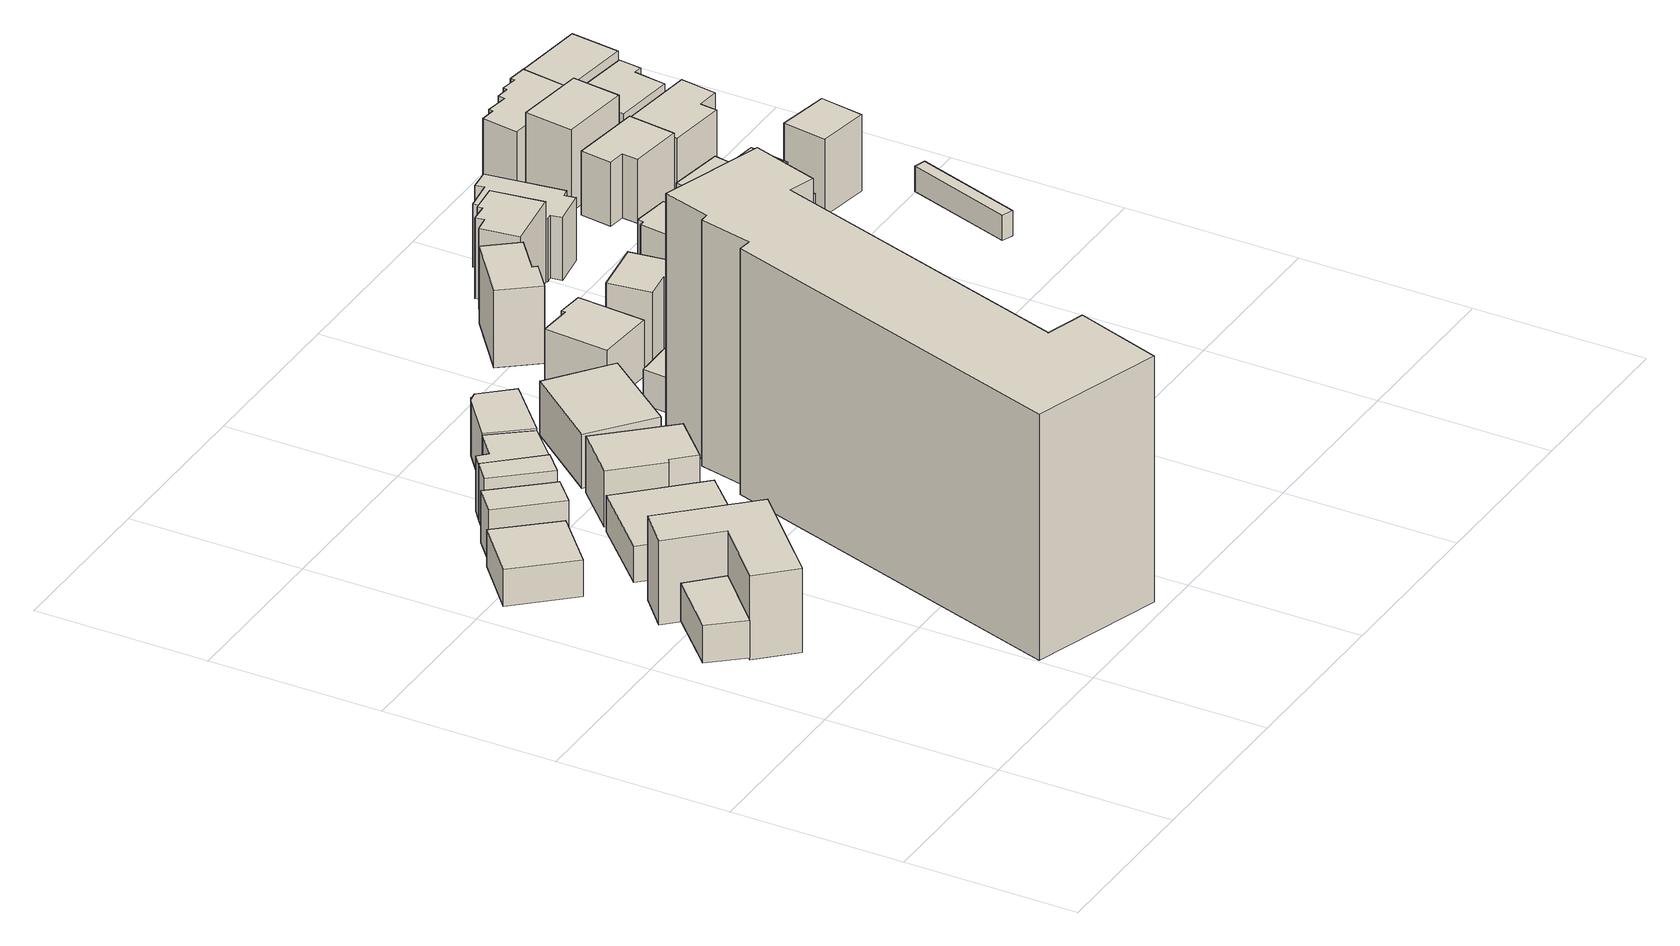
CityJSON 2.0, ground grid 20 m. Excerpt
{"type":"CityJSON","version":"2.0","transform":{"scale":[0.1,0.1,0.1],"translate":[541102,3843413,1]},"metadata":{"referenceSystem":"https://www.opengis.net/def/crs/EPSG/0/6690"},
"CityObjects":{
"building1":{"type":"Building","attributes":{"計測周辺長":26.91,"1/2500図郭":8,"区名":"淀川区","町丁目名称":"加島４丁目","街区番号":19,"class":"3001","usage":"402","measuredHeight":4.5,"storeysAboveGround":1,"BuildingDetailAttribute.buildingRoofEdgeArea":41.75,"BuildingDetailAttribute.buildingStructureType":"610","BuildingDetailAttribute.buildingStructureOrgType":"2","BuildingDetailAttribute.detailedUsage":"1210","BuildingDetailAttribute.specifiedBuildingCoverageRate":0.6,"BuildingDetailAttribute.surveyYear":2017,"BuildingRiverFloodingRiskAttribute.description":"6","BuildingRiverFloodingRiskAttribute.rank":"2","BuildingRiverFloodingRiskAttribute.depth":1.12,"BuildingRiverFloodingRiskAttribute.adminType":"2","BuildingRiverFloodingRiskAttribute.scale":"2","BuildingRiverFloodingRiskAttribute.duration":3.43,"BuildingHighTideRiskAttribute.description":"1","BuildingHighTideRiskAttribute.rank":"2","BuildingHighTideRiskAttribute.depth":1.07,"BuildingIDAttribute.prefecture":"27","BuildingIDAttribute.city":"27123"},"geometry":[{"type":"Solid","lod":"1","boundaries":[[[[0,1,2,3]],[[2,4,5,3]],[[1,6,4,2]],[[0,7,6,1]],[[3,5,7,0]],[[4,6,7,5]]]]}]},
"building2":{"type":"Building","attributes":{"class":"3002","measuredHeight":10.1,"BuildingDetailAttribute.specifiedBuildingCoverageRate":0.6,"BuildingDetailAttribute.surveyYear":2017,"BuildingRiverFloodingRiskAttribute.description":"6","BuildingRiverFloodingRiskAttribute.rank":"2","BuildingRiverFloodingRiskAttribute.depth":1.35,"BuildingRiverFloodingRiskAttribute.adminType":"2","BuildingRiverFloodingRiskAttribute.scale":"2","BuildingRiverFloodingRiskAttribute.duration":3.38,"BuildingHighTideRiskAttribute.description":"1","BuildingHighTideRiskAttribute.rank":"2","BuildingHighTideRiskAttribute.depth":1.07,"BuildingIDAttribute.prefecture":"27","BuildingIDAttribute.city":"27123"},"geometry":[{"type":"Solid","lod":"1","boundaries":[[[[8,9,10,11,12,13]],[[12,14,15,13]],[[11,16,14,12]],[[10,17,16,11]],[[9,18,17,10]],[[8,19,18,9]],[[13,15,19,8]],[[14,16,17,18,19,15]]]]}]},
"building3":{"type":"Building","attributes":{"計測周辺長":31.92,"1/2500図郭":8,"区名":"淀川区","町丁目名称":"加島４丁目","街区番号":19,"class":"3001","usage":"411","measuredHeight":4.4,"storeysAboveGround":1,"BuildingDetailAttribute.buildingRoofEdgeArea":63.59,"BuildingDetailAttribute.buildingStructureType":"601","BuildingDetailAttribute.buildingStructureOrgType":"1","BuildingDetailAttribute.detailedUsage":"1110","BuildingDetailAttribute.specifiedBuildingCoverageRate":0.6,"BuildingDetailAttribute.surveyYear":2017,"BuildingRiverFloodingRiskAttribute.description":"6","BuildingRiverFloodingRiskAttribute.rank":"2","BuildingRiverFloodingRiskAttribute.depth":1.61,"BuildingRiverFloodingRiskAttribute.adminType":"2","BuildingRiverFloodingRiskAttribute.scale":"2","BuildingRiverFloodingRiskAttribute.duration":3.43,"BuildingHighTideRiskAttribute.description":"1","BuildingHighTideRiskAttribute.rank":"2","BuildingHighTideRiskAttribute.depth":1.04,"BuildingIDAttribute.prefecture":"27","BuildingIDAttribute.city":"27123"},"geometry":[{"type":"Solid","lod":"1","boundaries":[[[[20,21,22,23]],[[22,24,25,23]],[[21,26,24,22]],[[20,27,26,21]],[[23,25,27,20]],[[24,26,27,25]]]]}]},
"building4":{"type":"Building","attributes":{"計測周辺長":24.11,"1/2500図郭":8,"区名":"淀川区","町丁目名称":"加島４丁目","街区番号":19,"class":"3001","usage":"411","measuredHeight":6.1,"storeysAboveGround":2,"BuildingDetailAttribute.buildingRoofEdgeArea":31.41,"BuildingDetailAttribute.buildingStructureType":"601","BuildingDetailAttribute.buildingStructureOrgType":"1","BuildingDetailAttribute.detailedUsage":"1110","BuildingDetailAttribute.specifiedBuildingCoverageRate":0.6,"BuildingDetailAttribute.surveyYear":2017,"BuildingRiverFloodingRiskAttribute.description":"6","BuildingRiverFloodingRiskAttribute.rank":"2","BuildingRiverFloodingRiskAttribute.depth":1.75,"BuildingRiverFloodingRiskAttribute.adminType":"2","BuildingRiverFloodingRiskAttribute.scale":"2","BuildingRiverFloodingRiskAttribute.duration":3.8,"BuildingHighTideRiskAttribute.description":"1","BuildingHighTideRiskAttribute.rank":"2","BuildingHighTideRiskAttribute.depth":1.18,"BuildingIDAttribute.prefecture":"27","BuildingIDAttribute.city":"27123"},"geometry":[{"type":"Solid","lod":"1","boundaries":[[[[28,29,30,31]],[[30,32,33,31]],[[29,34,32,30]],[[28,35,34,29]],[[31,33,35,28]],[[32,34,35,33]]]]}]},
"building5":{"type":"Building","attributes":{"計測周辺長":42.79,"1/2500図郭":8,"区名":"淀川区","町丁目名称":"加島４丁目","街区番号":19,"class":"3001","usage":"411","measuredHeight":4.3,"storeysAboveGround":1,"BuildingDetailAttribute.buildingRoofEdgeArea":114.06,"BuildingDetailAttribute.buildingStructureType":"601","BuildingDetailAttribute.buildingStructureOrgType":"1","BuildingDetailAttribute.detailedUsage":"1110","BuildingDetailAttribute.specifiedBuildingCoverageRate":0.6,"BuildingDetailAttribute.surveyYear":2017,"BuildingRiverFloodingRiskAttribute.description":"6","BuildingRiverFloodingRiskAttribute.rank":"2","BuildingRiverFloodingRiskAttribute.depth":1.25,"BuildingRiverFloodingRiskAttribute.adminType":"2","BuildingRiverFloodingRiskAttribute.scale":"2","BuildingRiverFloodingRiskAttribute.duration":3.38,"BuildingHighTideRiskAttribute.description":"1","BuildingHighTideRiskAttribute.rank":"2","BuildingHighTideRiskAttribute.depth":1.05,"BuildingIDAttribute.prefecture":"27","BuildingIDAttribute.city":"27123"},"geometry":[{"type":"Solid","lod":"1","boundaries":[[[[36,37,38,39]],[[38,40,41,39]],[[37,42,40,38]],[[36,43,42,37]],[[39,41,43,36]],[[40,42,43,41]]]]}]},
"building6":{"type":"Building","attributes":{"計測周辺長":21.57,"1/2500図郭":8,"区名":"淀川区","町丁目名称":"加島４丁目","街区番号":19,"class":"3001","usage":"411","measuredHeight":6.7,"storeysAboveGround":2,"BuildingDetailAttribute.buildingRoofEdgeArea":23.77,"BuildingDetailAttribute.buildingStructureType":"601","BuildingDetailAttribute.buildingStructureOrgType":"1","BuildingDetailAttribute.detailedUsage":"1110","BuildingDetailAttribute.specifiedBuildingCoverageRate":0.6,"BuildingDetailAttribute.surveyYear":2017,"BuildingRiverFloodingRiskAttribute.description":"6","BuildingRiverFloodingRiskAttribute.rank":"2","BuildingRiverFloodingRiskAttribute.depth":1.79,"BuildingRiverFloodingRiskAttribute.adminType":"2","BuildingRiverFloodingRiskAttribute.scale":"2","BuildingRiverFloodingRiskAttribute.duration":3.8,"BuildingHighTideRiskAttribute.description":"1","BuildingHighTideRiskAttribute.rank":"2","BuildingHighTideRiskAttribute.depth":1.26,"BuildingIDAttribute.prefecture":"27","BuildingIDAttribute.city":"27123"},"geometry":[{"type":"Solid","lod":"1","boundaries":[[[[44,45,46,47]],[[46,48,49,47]],[[45,50,48,46]],[[44,51,50,45]],[[47,49,51,44]],[[48,50,51,49]]]]}]},
"building7":{"type":"Building","attributes":{"計測周辺長":25.18,"1/2500図郭":8,"区名":"淀川区","町丁目名称":"加島４丁目","街区番号":19,"class":"3001","usage":"411","measuredHeight":6.6,"storeysAboveGround":2,"BuildingDetailAttribute.buildingRoofEdgeArea":34.01,"BuildingDetailAttribute.buildingStructureType":"601","BuildingDetailAttribute.buildingStructureOrgType":"1","BuildingDetailAttribute.detailedUsage":"1110","BuildingDetailAttribute.specifiedBuildingCoverageRate":0.6,"BuildingDetailAttribute.surveyYear":2017,"BuildingRiverFloodingRiskAttribute.description":"6","BuildingRiverFloodingRiskAttribute.rank":"2","BuildingRiverFloodingRiskAttribute.depth":1.71,"BuildingRiverFloodingRiskAttribute.adminType":"2","BuildingRiverFloodingRiskAttribute.scale":"2","BuildingRiverFloodingRiskAttribute.duration":3.8,"BuildingHighTideRiskAttribute.description":"1","BuildingHighTideRiskAttribute.rank":"2","BuildingHighTideRiskAttribute.depth":1.26,"BuildingIDAttribute.prefecture":"27","BuildingIDAttribute.city":"27123"},"geometry":[{"type":"Solid","lod":"1","boundaries":[[[[52,53,54,55,44,47]],[[44,56,57,47]],[[55,58,56,44]],[[54,59,58,55]],[[53,60,59,54]],[[52,61,60,53]],[[47,57,61,52]],[[56,58,59,60,61,57]]]]}]},
"building8":{"type":"Building","attributes":{"計測周辺長":33.64,"1/2500図郭":8,"区名":"淀川区","町丁目名称":"加島４丁目","街区番号":19,"class":"3001","usage":"411","measuredHeight":6.8,"storeysAboveGround":2,"BuildingDetailAttribute.buildingRoofEdgeArea":67.47,"BuildingDetailAttribute.buildingStructureType":"601","BuildingDetailAttribute.buildingStructureOrgType":"1","BuildingDetailAttribute.detailedUsage":"1110","BuildingDetailAttribute.specifiedBuildingCoverageRate":0.6,"BuildingDetailAttribute.surveyYear":2017,"BuildingRiverFloodingRiskAttribute.description":"6","BuildingRiverFloodingRiskAttribute.rank":"2","BuildingRiverFloodingRiskAttribute.depth":1.44,"BuildingRiverFloodingRiskAttribute.adminType":"2","BuildingRiverFloodingRiskAttribute.scale":"2","BuildingRiverFloodingRiskAttribute.duration":3.38,"BuildingHighTideRiskAttribute.description":"1","BuildingHighTideRiskAttribute.rank":"2","BuildingHighTideRiskAttribute.depth":1.26,"BuildingIDAttribute.prefecture":"27","BuildingIDAttribute.city":"27123"},"geometry":[{"type":"Solid","lod":"1","boundaries":[[[[62,63,64,65,66,67]],[[66,68,69,67]],[[65,70,68,66]],[[64,71,70,65]],[[63,72,71,64]],[[62,73,72,63]],[[67,69,73,62]],[[68,70,71,72,73,69]]]]}]},
"building9":{"type":"Building","attributes":{"計測周辺長":151.41,"1/2500図郭":8,"区名":"淀川区","町丁目名称":"加島４丁目","街区番号":19,"class":"3002","usage":"412","measuredHeight":29.4,"storeysAboveGround":7,"BuildingDetailAttribute.buildingRoofEdgeArea":700.89,"BuildingDetailAttribute.buildingStructureType":"603","BuildingDetailAttribute.buildingStructureOrgType":"3","BuildingDetailAttribute.detailedUsage":"1130","BuildingDetailAttribute.specifiedBuildingCoverageRate":0.6,"BuildingDetailAttribute.surveyYear":2017,"BuildingRiverFloodingRiskAttribute.description":"6","BuildingRiverFloodingRiskAttribute.rank":"1","BuildingRiverFloodingRiskAttribute.depth":0.196,"BuildingRiverFloodingRiskAttribute.adminType":"2","BuildingRiverFloodingRiskAttribute.scale":"2","BuildingRiverFloodingRiskAttribute.duration":0,"BuildingHighTideRiskAttribute.description":"1","BuildingHighTideRiskAttribute.rank":"2","BuildingHighTideRiskAttribute.depth":1.18,"BuildingIDAttribute.prefecture":"27","BuildingIDAttribute.city":"27123"},"geometry":[{"type":"Solid","lod":"1","boundaries":[[[[74,75,76,77,78,79,80,81,82,83,84,85]],[[84,86,87,85]],[[83,88,86,84]],[[82,89,88,83]],[[81,90,89,82]],[[80,91,90,81]],[[79,92,91,80]],[[78,93,92,79]],[[77,94,93,78]],[[76,95,94,77]],[[75,96,95,76]],[[74,97,96,75]],[[85,87,97,74]],[[86,88,89,90,91,92,93,94,95,96,97,87]]]]}]},
"building10":{"type":"Building","attributes":{"計測周辺長":25.75,"1/2500図郭":8,"区名":"淀川区","町丁目名称":"加島４丁目","街区番号":19,"class":"3001","usage":"411","measuredHeight":6.7,"storeysAboveGround":2,"BuildingDetailAttribute.buildingRoofEdgeArea":41.06,"BuildingDetailAttribute.buildingStructureType":"601","BuildingDetailAttribute.buildingStructureOrgType":"1","BuildingDetailAttribute.detailedUsage":"1110","BuildingDetailAttribute.specifiedBuildingCoverageRate":0.6,"BuildingDetailAttribute.surveyYear":2017,"BuildingRiverFloodingRiskAttribute.description":"6","BuildingRiverFloodingRiskAttribute.rank":"2","BuildingRiverFloodingRiskAttribute.depth":1.77,"BuildingRiverFloodingRiskAttribute.adminType":"2","BuildingRiverFloodingRiskAttribute.scale":"2","BuildingRiverFloodingRiskAttribute.duration":3.8,"BuildingHighTideRiskAttribute.description":"1","BuildingHighTideRiskAttribute.rank":"2","BuildingHighTideRiskAttribute.depth":0.994,"BuildingIDAttribute.prefecture":"27","BuildingIDAttribute.city":"27123"},"geometry":[{"type":"Solid","lod":"1","boundaries":[[[[98,99,100,101,102]],[[101,103,104,102]],[[100,105,103,101]],[[99,106,105,100]],[[98,107,106,99]],[[102,104,107,98]],[[103,105,106,107,104]]]]}]},
"building11":{"type":"Building","attributes":{"計測周辺長":39.47,"1/2500図郭":8,"区名":"淀川区","町丁目名称":"加島４丁目","街区番号":19,"class":"3001","usage":"412","measuredHeight":6.4,"storeysAboveGround":2,"BuildingDetailAttribute.buildingRoofEdgeArea":95.84,"BuildingDetailAttribute.buildingStructureType":"601","BuildingDetailAttribute.buildingStructureOrgType":"1","BuildingDetailAttribute.detailedUsage":"1130","BuildingDetailAttribute.specifiedBuildingCoverageRate":0.6,"BuildingDetailAttribute.surveyYear":2017,"BuildingRiverFloodingRiskAttribute.description":"6","BuildingRiverFloodingRiskAttribute.rank":"2","BuildingRiverFloodingRiskAttribute.depth":1.25,"BuildingRiverFloodingRiskAttribute.adminType":"2","BuildingRiverFloodingRiskAttribute.scale":"2","BuildingRiverFloodingRiskAttribute.duration":3.8,"BuildingHighTideRiskAttribute.description":"1","BuildingHighTideRiskAttribute.rank":"2","BuildingHighTideRiskAttribute.depth":1.09,"BuildingIDAttribute.prefecture":"27","BuildingIDAttribute.city":"27123"},"geometry":[{"type":"Solid","lod":"1","boundaries":[[[[108,109,110,111]],[[110,112,113,111]],[[109,114,112,110]],[[108,115,114,109]],[[111,113,115,108]],[[112,114,115,113]]]]}]},
"building12":{"type":"Building","attributes":{"計測周辺長":48.26,"1/2500図郭":8,"区名":"淀川区","町丁目名称":"加島４丁目","街区番号":19,"class":"3003","usage":"431","measuredHeight":3.4,"storeysAboveGround":1,"BuildingDetailAttribute.buildingRoofEdgeArea":36.44,"BuildingDetailAttribute.buildingStructureType":"610","BuildingDetailAttribute.buildingStructureOrgType":"2","BuildingDetailAttribute.detailedUsage":"1740","BuildingDetailAttribute.specifiedBuildingCoverageRate":0.6,"BuildingDetailAttribute.surveyYear":2017,"BuildingRiverFloodingRiskAttribute.description":"6","BuildingRiverFloodingRiskAttribute.rank":"2","BuildingRiverFloodingRiskAttribute.depth":0.526,"BuildingRiverFloodingRiskAttribute.adminType":"2","BuildingRiverFloodingRiskAttribute.scale":"2","BuildingRiverFloodingRiskAttribute.duration":3.73,"BuildingHighTideRiskAttribute.description":"1","BuildingHighTideRiskAttribute.rank":"3","BuildingHighTideRiskAttribute.depth":3.28,"BuildingIDAttribute.prefecture":"27","BuildingIDAttribute.city":"27123"},"geometry":[{"type":"Solid","lod":"1","boundaries":[[[[116,117,118,119]],[[118,120,121,119]],[[117,122,120,118]],[[116,123,122,117]],[[119,121,123,116]],[[120,122,123,121]]]]}]},
"building13":{"type":"Building","attributes":{"計測周辺長":17.73,"1/2500図郭":8,"区名":"淀川区","町丁目名称":"加島４丁目","街区番号":19,"class":"3001","usage":"411","storeysAboveGround":2,"BuildingDetailAttribute.buildingRoofEdgeArea":18.7,"BuildingDetailAttribute.buildingStructureType":"601","BuildingDetailAttribute.buildingStructureOrgType":"1","BuildingDetailAttribute.detailedUsage":"1110","BuildingDetailAttribute.specifiedBuildingCoverageRate":0.6,"BuildingDetailAttribute.surveyYear":2017,"BuildingRiverFloodingRiskAttribute.description":"6","BuildingRiverFloodingRiskAttribute.rank":"2","BuildingRiverFloodingRiskAttribute.depth":1.5,"BuildingRiverFloodingRiskAttribute.adminType":"2","BuildingRiverFloodingRiskAttribute.scale":"2","BuildingRiverFloodingRiskAttribute.duration":3.8,"BuildingHighTideRiskAttribute.description":"1","BuildingHighTideRiskAttribute.rank":"2","BuildingHighTideRiskAttribute.depth":1.14,"BuildingIDAttribute.prefecture":"27","BuildingIDAttribute.city":"27123"},"geometry":[{"type":"Solid","lod":"1","boundaries":[[[[124,125,126,98,102]],[[98,127,128,102]],[[126,129,127,98]],[[125,130,129,126]],[[124,131,130,125]],[[102,128,131,124]],[[127,129,130,131,128]]]]}]},
"building14":{"type":"Building","attributes":{"計測周辺長":16.93,"1/2500図郭":8,"区名":"淀川区","町丁目名称":"加島４丁目","街区番号":19,"class":"3001","usage":"412","storeysAboveGround":1,"BuildingDetailAttribute.buildingRoofEdgeArea":15.5,"BuildingDetailAttribute.buildingStructureType":"610","BuildingDetailAttribute.buildingStructureOrgType":"2","BuildingDetailAttribute.detailedUsage":"1130","BuildingDetailAttribute.specifiedBuildingCoverageRate":0.6,"BuildingDetailAttribute.surveyYear":2017,"BuildingRiverFloodingRiskAttribute.description":"6","BuildingRiverFloodingRiskAttribute.rank":"2","BuildingRiverFloodingRiskAttribute.depth":1.72,"BuildingRiverFloodingRiskAttribute.adminType":"2","BuildingRiverFloodingRiskAttribute.scale":"2","BuildingRiverFloodingRiskAttribute.duration":2.98,"BuildingHighTideRiskAttribute.description":"1","BuildingHighTideRiskAttribute.rank":"3","BuildingHighTideRiskAttribute.depth":3.28,"BuildingIDAttribute.prefecture":"27","BuildingIDAttribute.city":"27123"},"geometry":[{"type":"Solid","lod":"1","boundaries":[[[[132,133,134,135]],[[134,136,137,135]],[[133,138,136,134]],[[132,139,138,133]],[[135,137,139,132]],[[136,138,139,137]]]]}]},
"building15":{"type":"Building","attributes":{"計測周辺長":29.74,"1/2500図郭":8,"区名":"淀川区","町丁目名称":"加島４丁目","街区番号":19,"class":"3001","usage":"411","measuredHeight":6.8,"storeysAboveGround":2,"BuildingDetailAttribute.buildingRoofEdgeArea":53.45,"BuildingDetailAttribute.buildingStructureType":"601","BuildingDetailAttribute.buildingStructureOrgType":"1","BuildingDetailAttribute.detailedUsage":"1110","BuildingDetailAttribute.specifiedBuildingCoverageRate":0.6,"BuildingDetailAttribute.surveyYear":2017,"BuildingRiverFloodingRiskAttribute.description":"6","BuildingRiverFloodingRiskAttribute.rank":"2","BuildingRiverFloodingRiskAttribute.depth":0.713,"BuildingRiverFloodingRiskAttribute.adminType":"2","BuildingRiverFloodingRiskAttribute.scale":"2","BuildingRiverFloodingRiskAttribute.duration":2.63,"BuildingHighTideRiskAttribute.description":"1","BuildingHighTideRiskAttribute.rank":"2","BuildingHighTideRiskAttribute.depth":1.39,"BuildingIDAttribute.prefecture":"27","BuildingIDAttribute.city":"27123"},"geometry":[{"type":"Solid","lod":"1","boundaries":[[[[140,141,142,143,144,145]],[[144,146,147,145]],[[143,148,146,144]],[[142,149,148,143]],[[141,150,149,142]],[[140,151,150,141]],[[145,147,151,140]],[[146,148,149,150,151,147]]]]}]},
"building16":{"type":"Building","attributes":{"計測周辺長":25.95,"1/2500図郭":8,"区名":"淀川区","町丁目名称":"加島４丁目","街区番号":19,"class":"3001","usage":"431","measuredHeight":4.1,"storeysAboveGround":1,"BuildingDetailAttribute.buildingRoofEdgeArea":36.93,"BuildingDetailAttribute.buildingStructureType":"610","BuildingDetailAttribute.buildingStructureOrgType":"2","BuildingDetailAttribute.detailedUsage":"1740","BuildingDetailAttribute.specifiedBuildingCoverageRate":0.6,"BuildingDetailAttribute.surveyYear":2017,"BuildingRiverFloodingRiskAttribute.description":"6","BuildingRiverFloodingRiskAttribute.rank":"1","BuildingRiverFloodingRiskAttribute.depth":0.292,"BuildingRiverFloodingRiskAttribute.adminType":"2","BuildingRiverFloodingRiskAttribute.scale":"2","BuildingRiverFloodingRiskAttribute.duration":2.63,"BuildingHighTideRiskAttribute.description":"1","BuildingHighTideRiskAttribute.rank":"2","BuildingHighTideRiskAttribute.depth":1.39,"BuildingIDAttribute.prefecture":"27","BuildingIDAttribute.city":"27123"},"geometry":[{"type":"Solid","lod":"1","boundaries":[[[[152,153,154,155]],[[154,156,157,155]],[[153,158,156,154]],[[152,159,158,153]],[[155,157,159,152]],[[156,158,159,157]]]]}]},
"building17":{"type":"Building","attributes":{"計測周辺長":20.72,"1/2500図郭":8,"区名":"淀川区","町丁目名称":"加島４丁目","街区番号":19,"class":"3001","usage":"412","storeysAboveGround":1,"BuildingDetailAttribute.buildingRoofEdgeArea":25.22,"BuildingDetailAttribute.buildingStructureType":"610","BuildingDetailAttribute.buildingStructureOrgType":"2","BuildingDetailAttribute.detailedUsage":"1130","BuildingDetailAttribute.specifiedBuildingCoverageRate":0.6,"BuildingDetailAttribute.surveyYear":2017,"BuildingRiverFloodingRiskAttribute.description":"6","BuildingRiverFloodingRiskAttribute.rank":"2","BuildingRiverFloodingRiskAttribute.depth":1.15,"BuildingRiverFloodingRiskAttribute.adminType":"2","BuildingRiverFloodingRiskAttribute.scale":"2","BuildingRiverFloodingRiskAttribute.duration":2.98,"BuildingHighTideRiskAttribute.description":"1","BuildingHighTideRiskAttribute.rank":"3","BuildingHighTideRiskAttribute.depth":3.09,"BuildingIDAttribute.prefecture":"27","BuildingIDAttribute.city":"27123"},"geometry":[{"type":"Solid","lod":"1","boundaries":[[[[160,161,162,163]],[[162,164,165,163]],[[161,166,164,162]],[[160,167,166,161]],[[163,165,167,160]],[[164,166,167,165]]]]}]},
"building18":{"type":"Building","attributes":{"計測周辺長":27.58,"1/2500図郭":8,"区名":"淀川区","町丁目名称":"加島４丁目","街区番号":19,"class":"3001","usage":"411","measuredHeight":9.3,"storeysAboveGround":2,"BuildingDetailAttribute.buildingRoofEdgeArea":41.51,"BuildingDetailAttribute.buildingStructureType":"601","BuildingDetailAttribute.buildingStructureOrgType":"1","BuildingDetailAttribute.detailedUsage":"1110","BuildingDetailAttribute.specifiedBuildingCoverageRate":0.6,"BuildingDetailAttribute.surveyYear":2017,"BuildingRiverFloodingRiskAttribute.description":"6","BuildingRiverFloodingRiskAttribute.rank":"1","BuildingRiverFloodingRiskAttribute.depth":0.478,"BuildingRiverFloodingRiskAttribute.adminType":"2","BuildingRiverFloodingRiskAttribute.scale":"2","BuildingRiverFloodingRiskAttribute.duration":2.63,"BuildingHighTideRiskAttribute.description":"1","BuildingHighTideRiskAttribute.rank":"2","BuildingHighTideRiskAttribute.depth":1.29,"BuildingIDAttribute.prefecture":"27","BuildingIDAttribute.city":"27123"},"geometry":[{"type":"Solid","lod":"1","boundaries":[[[[168,169,170,171,172,173]],[[172,174,175,173]],[[171,176,174,172]],[[170,177,176,171]],[[169,178,177,170]],[[168,179,178,169]],[[173,175,179,168]],[[174,176,177,178,179,175]]]]}]},
"building19":{"type":"Building","attributes":{"計測周辺長":24.02,"1/2500図郭":8,"区名":"淀川区","町丁目名称":"加島４丁目","街区番号":19,"class":"3003","usage":"431","measuredHeight":3.2,"storeysAboveGround":1,"BuildingDetailAttribute.buildingRoofEdgeArea":19.48,"BuildingDetailAttribute.buildingStructureType":"610","BuildingDetailAttribute.buildingStructureOrgType":"2","BuildingDetailAttribute.detailedUsage":"1740","BuildingDetailAttribute.specifiedBuildingCoverageRate":0.6,"BuildingDetailAttribute.surveyYear":2017,"BuildingRiverFloodingRiskAttribute.description":"6","BuildingRiverFloodingRiskAttribute.rank":"2","BuildingRiverFloodingRiskAttribute.depth":0.582,"BuildingRiverFloodingRiskAttribute.adminType":"2","BuildingRiverFloodingRiskAttribute.scale":"2","BuildingRiverFloodingRiskAttribute.duration":2.63,"BuildingHighTideRiskAttribute.description":"1","BuildingHighTideRiskAttribute.rank":"2","BuildingHighTideRiskAttribute.depth":2.04,"BuildingIDAttribute.prefecture":"27","BuildingIDAttribute.city":"27123"},"geometry":[{"type":"Solid","lod":"1","boundaries":[[[[180,181,182,183,184,185,186]],[[185,187,188,186]],[[184,189,187,185]],[[183,190,189,184]],[[182,191,190,183]],[[181,192,191,182]],[[180,193,192,181]],[[186,188,193,180]],[[187,189,190,191,192,193,188]]]]}]},
"building20":{"type":"Building","attributes":{"計測周辺長":24.23,"1/2500図郭":8,"区名":"淀川区","町丁目名称":"加島４丁目","街区番号":19,"class":"3001","usage":"411","measuredHeight":9.8,"storeysAboveGround":2,"BuildingDetailAttribute.buildingRoofEdgeArea":34.51,"BuildingDetailAttribute.buildingStructureType":"601","BuildingDetailAttribute.buildingStructureOrgType":"1","BuildingDetailAttribute.detailedUsage":"1110","BuildingDetailAttribute.specifiedBuildingCoverageRate":0.6,"BuildingDetailAttribute.surveyYear":2017,"BuildingRiverFloodingRiskAttribute.description":"6","BuildingRiverFloodingRiskAttribute.rank":"1","BuildingRiverFloodingRiskAttribute.depth":0.391,"BuildingRiverFloodingRiskAttribute.adminType":"2","BuildingRiverFloodingRiskAttribute.scale":"2","BuildingRiverFloodingRiskAttribute.duration":2.63,"BuildingHighTideRiskAttribute.description":"1","BuildingHighTideRiskAttribute.rank":"2","BuildingHighTideRiskAttribute.depth":1.39,"BuildingIDAttribute.prefecture":"27","BuildingIDAttribute.city":"27123"},"geometry":[{"type":"Solid","lod":"1","boundaries":[[[[194,195,196,197,198,199]],[[198,200,201,199]],[[197,202,200,198]],[[196,203,202,197]],[[195,204,203,196]],[[194,205,204,195]],[[199,201,205,194]],[[200,202,203,204,205,201]]]]}]},
"building21":{"type":"Building","attributes":{"計測周辺長":23.73,"1/2500図郭":8,"区名":"淀川区","町丁目名称":"加島４丁目","街区番号":19,"class":"3001","usage":"412","measuredHeight":3.7,"storeysAboveGround":1,"BuildingDetailAttribute.buildingRoofEdgeArea":31.12,"BuildingDetailAttribute.buildingStructureType":"610","BuildingDetailAttribute.buildingStructureOrgType":"2","BuildingDetailAttribute.detailedUsage":"1130","BuildingDetailAttribute.specifiedBuildingCoverageRate":0.6,"BuildingDetailAttribute.surveyYear":2017,"BuildingRiverFloodingRiskAttribute.description":"6","BuildingRiverFloodingRiskAttribute.rank":"2","BuildingRiverFloodingRiskAttribute.depth":1.67,"BuildingRiverFloodingRiskAttribute.adminType":"2","BuildingRiverFloodingRiskAttribute.scale":"2","BuildingRiverFloodingRiskAttribute.duration":2.98,"BuildingHighTideRiskAttribute.description":"1","BuildingHighTideRiskAttribute.rank":"2","BuildingHighTideRiskAttribute.depth":2.04,"BuildingIDAttribute.prefecture":"27","BuildingIDAttribute.city":"27123"},"geometry":[{"type":"Solid","lod":"1","boundaries":[[[[206,207,208,209]],[[208,210,211,209]],[[207,212,210,208]],[[206,213,212,207]],[[209,211,213,206]],[[210,212,213,211]]]]}]},
"building22":{"type":"Building","attributes":{"計測周辺長":26.42,"1/2500図郭":8,"区名":"淀川区","町丁目名称":"加島４丁目","街区番号":19,"class":"3001","usage":"411","measuredHeight":9.6,"storeysAboveGround":2,"BuildingDetailAttribute.buildingRoofEdgeArea":39.51,"BuildingDetailAttribute.buildingStructureType":"601","BuildingDetailAttribute.buildingStructureOrgType":"1","BuildingDetailAttribute.detailedUsage":"1110","BuildingDetailAttribute.specifiedBuildingCoverageRate":0.6,"BuildingDetailAttribute.surveyYear":2017,"BuildingRiverFloodingRiskAttribute.description":"6","BuildingRiverFloodingRiskAttribute.rank":"1","BuildingRiverFloodingRiskAttribute.depth":0.342,"BuildingRiverFloodingRiskAttribute.adminType":"2","BuildingRiverFloodingRiskAttribute.scale":"2","BuildingRiverFloodingRiskAttribute.duration":0,"BuildingHighTideRiskAttribute.description":"1","BuildingHighTideRiskAttribute.rank":"2","BuildingHighTideRiskAttribute.depth":1.12,"BuildingIDAttribute.prefecture":"27","BuildingIDAttribute.city":"27123"},"geometry":[{"type":"Solid","lod":"1","boundaries":[[[[214,215,216,217,218,219,220,221]],[[220,222,223,221]],[[219,224,222,220]],[[218,225,224,219]],[[217,226,225,218]],[[216,227,226,217]],[[215,228,227,216]],[[214,229,228,215]],[[221,223,229,214]],[[222,224,225,226,227,228,229,223]]]]}]},
"building23":{"type":"Building","attributes":{"計測周辺長":24.21,"1/2500図郭":8,"区名":"淀川区","町丁目名称":"加島４丁目","街区番号":19,"class":"3001","usage":"411","measuredHeight":7.9,"storeysAboveGround":2,"BuildingDetailAttribute.buildingRoofEdgeArea":34.94,"BuildingDetailAttribute.buildingStructureType":"601","BuildingDetailAttribute.buildingStructureOrgType":"1","BuildingDetailAttribute.detailedUsage":"1110","BuildingDetailAttribute.specifiedBuildingCoverageRate":0.6,"BuildingDetailAttribute.surveyYear":2017,"BuildingRiverFloodingRiskAttribute.description":"6","BuildingRiverFloodingRiskAttribute.rank":"2","BuildingRiverFloodingRiskAttribute.depth":0.539,"BuildingRiverFloodingRiskAttribute.adminType":"2","BuildingRiverFloodingRiskAttribute.scale":"2","BuildingRiverFloodingRiskAttribute.duration":2.63,"BuildingHighTideRiskAttribute.description":"1","BuildingHighTideRiskAttribute.rank":"3","BuildingHighTideRiskAttribute.depth":3.04,"BuildingIDAttribute.prefecture":"27","BuildingIDAttribute.city":"27123"},"geometry":[{"type":"Solid","lod":"1","boundaries":[[[[230,231,232,233,234,235]],[[234,236,237,235]],[[233,238,236,234]],[[232,239,238,233]],[[231,240,239,232]],[[230,241,240,231]],[[235,237,241,230]],[[236,238,239,240,241,237]]]]}]},
"building24":{"type":"Building","attributes":{"計測周辺長":32.27,"1/2500図郭":8,"区名":"淀川区","町丁目名称":"加島４丁目","街区番号":19,"class":"3001","usage":"411","measuredHeight":7.5,"storeysAboveGround":2,"BuildingDetailAttribute.buildingRoofEdgeArea":54.11,"BuildingDetailAttribute.buildingStructureType":"601","BuildingDetailAttribute.buildingStructureOrgType":"1","BuildingDetailAttribute.detailedUsage":"1110","BuildingDetailAttribute.specifiedBuildingCoverageRate":0.6,"BuildingDetailAttribute.surveyYear":2017,"BuildingRiverFloodingRiskAttribute.description":"6","BuildingRiverFloodingRiskAttribute.rank":"1","BuildingRiverFloodingRiskAttribute.depth":0.18,"BuildingRiverFloodingRiskAttribute.adminType":"2","BuildingRiverFloodingRiskAttribute.scale":"2","BuildingRiverFloodingRiskAttribute.duration":0,"BuildingHighTideRiskAttribute.description":"1","BuildingHighTideRiskAttribute.rank":"2","BuildingHighTideRiskAttribute.depth":1.12,"BuildingIDAttribute.prefecture":"27","BuildingIDAttribute.city":"27123"},"geometry":[{"type":"Solid","lod":"1","boundaries":[[[[242,243,244,245,246,247,248,249,250,251]],[[250,252,253,251]],[[249,254,252,250]],[[248,255,254,249]],[[247,256,255,248]],[[246,257,256,247]],[[245,258,257,246]],[[244,259,258,245]],[[243,260,259,244]],[[242,261,260,243]],[[251,253,261,242]],[[252,254,255,256,257,258,259,260,261,253]]]]}]},
"building25":{"type":"Building","attributes":{"class":"3001","measuredHeight":9.4,"BuildingDetailAttribute.specifiedBuildingCoverageRate":0.6,"BuildingDetailAttribute.surveyYear":2017,"BuildingRiverFloodingRiskAttribute.description":"6","BuildingRiverFloodingRiskAttribute.rank":"1","BuildingRiverFloodingRiskAttribute.depth":0.315,"BuildingRiverFloodingRiskAttribute.adminType":"2","BuildingRiverFloodingRiskAttribute.scale":"2","BuildingRiverFloodingRiskAttribute.duration":0,"BuildingHighTideRiskAttribute.description":"1","BuildingHighTideRiskAttribute.rank":"3","BuildingHighTideRiskAttribute.depth":3.32,"BuildingIDAttribute.prefecture":"27","BuildingIDAttribute.city":"27123"},"geometry":[{"type":"Solid","lod":"1","boundaries":[[[[262,263,264,265,266,267]],[[266,268,269,267]],[[265,270,268,266]],[[264,271,270,265]],[[263,272,271,264]],[[262,273,272,263]],[[267,269,273,262]],[[268,270,271,272,273,269]]]]}]},
"building26":{"type":"Building","attributes":{"計測周辺長":27.86,"1/2500図郭":8,"区名":"淀川区","町丁目名称":"加島４丁目","街区番号":19,"class":"3001","usage":"411","measuredHeight":7.6,"storeysAboveGround":2,"BuildingDetailAttribute.buildingRoofEdgeArea":42.63,"BuildingDetailAttribute.buildingStructureType":"601","BuildingDetailAttribute.buildingStructureOrgType":"1","BuildingDetailAttribute.detailedUsage":"1110","BuildingDetailAttribute.specifiedBuildingCoverageRate":0.6,"BuildingDetailAttribute.surveyYear":2017,"BuildingRiverFloodingRiskAttribute.description":"6","BuildingRiverFloodingRiskAttribute.rank":"1","BuildingRiverFloodingRiskAttribute.depth":0.389,"BuildingRiverFloodingRiskAttribute.adminType":"2","BuildingRiverFloodingRiskAttribute.scale":"2","BuildingRiverFloodingRiskAttribute.duration":0,"BuildingHighTideRiskAttribute.description":"1","BuildingHighTideRiskAttribute.rank":"2","BuildingHighTideRiskAttribute.depth":1.14,"BuildingIDAttribute.prefecture":"27","BuildingIDAttribute.city":"27123"},"geometry":[{"type":"Solid","lod":"1","boundaries":[[[[274,275,276,277,278,279]],[[278,280,281,279]],[[277,282,280,278]],[[276,283,282,277]],[[275,284,283,276]],[[274,285,284,275]],[[279,281,285,274]],[[280,282,283,284,285,281]]]]}]},
"building27":{"type":"Building","attributes":{"class":"3003","BuildingDetailAttribute.specifiedBuildingCoverageRate":0.6,"BuildingDetailAttribute.surveyYear":2017,"BuildingRiverFloodingRiskAttribute.description":"6","BuildingRiverFloodingRiskAttribute.rank":"1","BuildingRiverFloodingRiskAttribute.depth":0.254,"BuildingRiverFloodingRiskAttribute.adminType":"2","BuildingRiverFloodingRiskAttribute.scale":"2","BuildingRiverFloodingRiskAttribute.duration":0,"BuildingHighTideRiskAttribute.description":"1","BuildingHighTideRiskAttribute.rank":"3","BuildingHighTideRiskAttribute.depth":3.32,"BuildingIDAttribute.prefecture":"27","BuildingIDAttribute.city":"27123"},"geometry":[{"type":"Solid","lod":"1","boundaries":[[[[286,287,288,289]],[[288,290,291,289]],[[287,292,290,288]],[[286,293,292,287]],[[289,291,293,286]],[[290,292,293,291]]]]}]},
"building28":{"type":"Building","attributes":{"計測周辺長":27.57,"1/2500図郭":8,"区名":"淀川区","町丁目名称":"加島４丁目","街区番号":19,"class":"3001","usage":"411","measuredHeight":9.8,"storeysAboveGround":2,"BuildingDetailAttribute.buildingRoofEdgeArea":45.87,"BuildingDetailAttribute.buildingStructureType":"601","BuildingDetailAttribute.buildingStructureOrgType":"1","BuildingDetailAttribute.detailedUsage":"1110","BuildingDetailAttribute.specifiedBuildingCoverageRate":0.6,"BuildingDetailAttribute.surveyYear":2017,"BuildingRiverFloodingRiskAttribute.description":"6","BuildingRiverFloodingRiskAttribute.rank":"1","BuildingRiverFloodingRiskAttribute.depth":0.081,"BuildingRiverFloodingRiskAttribute.adminType":"2","BuildingRiverFloodingRiskAttribute.scale":"2","BuildingRiverFloodingRiskAttribute.duration":0,"BuildingHighTideRiskAttribute.description":"1","BuildingHighTideRiskAttribute.rank":"2","BuildingHighTideRiskAttribute.depth":1.14,"BuildingIDAttribute.prefecture":"27","BuildingIDAttribute.city":"27123"},"geometry":[{"type":"Solid","lod":"1","boundaries":[[[[294,295,296,297]],[[296,298,299,297]],[[295,300,298,296]],[[294,301,300,295]],[[297,299,301,294]],[[298,300,301,299]]]]}]},
"building29":{"type":"Building","attributes":{"計測周辺長":32.89,"1/2500図郭":8,"区名":"淀川区","町丁目名称":"加島４丁目","街区番号":19,"class":"3001","usage":"411","measuredHeight":7.7,"storeysAboveGround":2,"BuildingDetailAttribute.buildingRoofEdgeArea":53.64,"BuildingDetailAttribute.buildingStructureType":"601","BuildingDetailAttribute.buildingStructureOrgType":"1","BuildingDetailAttribute.detailedUsage":"1110","BuildingDetailAttribute.specifiedBuildingCoverageRate":0.6,"BuildingDetailAttribute.surveyYear":2017,"BuildingRiverFloodingRiskAttribute.description":"6","BuildingRiverFloodingRiskAttribute.rank":"1","BuildingRiverFloodingRiskAttribute.depth":0.04,"BuildingRiverFloodingRiskAttribute.adminType":"2","BuildingRiverFloodingRiskAttribute.scale":"2","BuildingRiverFloodingRiskAttribute.duration":0,"BuildingHighTideRiskAttribute.description":"1","BuildingHighTideRiskAttribute.rank":"2","BuildingHighTideRiskAttribute.depth":1.04,"BuildingIDAttribute.prefecture":"27","BuildingIDAttribute.city":"27123"},"geometry":[{"type":"Solid","lod":"1","boundaries":[[[[302,303,304,305,306,307,308,309,310,311,312,313]],[[312,314,315,313]],[[311,316,314,312]],[[310,317,316,311]],[[309,318,317,310]],[[308,319,318,309]],[[307,320,319,308]],[[306,321,320,307]],[[305,322,321,306]],[[304,323,322,305]],[[303,324,323,304]],[[302,325,324,303]],[[313,315,325,302]],[[314,316,317,318,319,320,321,322,323,324,325,315]]]]}]},
"building30":{"type":"Building","attributes":{"計測周辺長":28.86,"1/2500図郭":8,"区名":"淀川区","町丁目名称":"加島４丁目","街区番号":19,"class":"3001","usage":"411","measuredHeight":9.1,"storeysAboveGround":2,"BuildingDetailAttribute.buildingRoofEdgeArea":48.39,"BuildingDetailAttribute.buildingStructureType":"601","BuildingDetailAttribute.buildingStructureOrgType":"1","BuildingDetailAttribute.detailedUsage":"1110","BuildingDetailAttribute.specifiedBuildingCoverageRate":0.6,"BuildingDetailAttribute.surveyYear":2017,"BuildingRiverFloodingRiskAttribute.description":"6","BuildingRiverFloodingRiskAttribute.rank":"1","BuildingRiverFloodingRiskAttribute.depth":0.449,"BuildingRiverFloodingRiskAttribute.adminType":"2","BuildingRiverFloodingRiskAttribute.scale":"2","BuildingRiverFloodingRiskAttribute.duration":0,"BuildingHighTideRiskAttribute.description":"1","BuildingHighTideRiskAttribute.rank":"3","BuildingHighTideRiskAttribute.depth":3.53,"BuildingIDAttribute.prefecture":"27","BuildingIDAttribute.city":"27123"},"geometry":[{"type":"Solid","lod":"1","boundaries":[[[[326,327,328,329]],[[328,330,331,329]],[[327,332,330,328]],[[326,333,332,327]],[[329,331,333,326]],[[330,332,333,331]]]]}]},
"building31":{"type":"Building","attributes":{"class":"3001","BuildingDetailAttribute.specifiedBuildingCoverageRate":0.6,"BuildingDetailAttribute.surveyYear":2017,"BuildingRiverFloodingRiskAttribute.description":"6","BuildingRiverFloodingRiskAttribute.rank":"2","BuildingRiverFloodingRiskAttribute.depth":1.02,"BuildingRiverFloodingRiskAttribute.adminType":"2","BuildingRiverFloodingRiskAttribute.scale":"2","BuildingRiverFloodingRiskAttribute.duration":3.77,"BuildingTsunamiRiskAttribute.description":"1","BuildingTsunamiRiskAttribute.rank":"1","BuildingTsunamiRiskAttribute.depth":0.14,"BuildingHighTideRiskAttribute.description":"1","BuildingHighTideRiskAttribute.rank":"3","BuildingHighTideRiskAttribute.depth":3.53,"BuildingIDAttribute.prefecture":"27","BuildingIDAttribute.city":"27123"},"geometry":[{"type":"Solid","lod":"1","boundaries":[[[[334,335,336,337]],[[336,338,339,337]],[[335,340,338,336]],[[334,341,340,335]],[[337,339,341,334]],[[338,340,341,339]]]]}]},
"building32":{"type":"Building","attributes":{"計測周辺長":23.13,"1/2500図郭":8,"区名":"淀川区","町丁目名称":"加島４丁目","街区番号":19,"class":"3001","usage":"411","measuredHeight":7.2,"storeysAboveGround":2,"BuildingDetailAttribute.buildingRoofEdgeArea":34.26,"BuildingDetailAttribute.buildingStructureType":"601","BuildingDetailAttribute.buildingStructureOrgType":"1","BuildingDetailAttribute.detailedUsage":"1110","BuildingDetailAttribute.specifiedBuildingCoverageRate":0.6,"BuildingDetailAttribute.surveyYear":2017,"BuildingRiverFloodingRiskAttribute.description":"6","BuildingRiverFloodingRiskAttribute.rank":"2","BuildingRiverFloodingRiskAttribute.depth":0.659,"BuildingRiverFloodingRiskAttribute.adminType":"2","BuildingRiverFloodingRiskAttribute.scale":"2","BuildingRiverFloodingRiskAttribute.duration":0,"BuildingHighTideRiskAttribute.description":"1","BuildingHighTideRiskAttribute.rank":"2","BuildingHighTideRiskAttribute.depth":1.18,"BuildingIDAttribute.prefecture":"27","BuildingIDAttribute.city":"27123"},"geometry":[{"type":"Solid","lod":"1","boundaries":[[[[342,343,344,345,346,347]],[[346,348,349,347]],[[345,350,348,346]],[[344,351,350,345]],[[343,352,351,344]],[[342,353,352,343]],[[347,349,353,342]],[[348,350,351,352,353,349]]]]}]},
"building33":{"type":"Building","attributes":{"計測周辺長":28.94,"1/2500図郭":8,"区名":"淀川区","町丁目名称":"加島４丁目","街区番号":19,"class":"3001","usage":"411","measuredHeight":7.7,"storeysAboveGround":2,"BuildingDetailAttribute.buildingRoofEdgeArea":48.04,"BuildingDetailAttribute.buildingStructureType":"601","BuildingDetailAttribute.buildingStructureOrgType":"1","BuildingDetailAttribute.detailedUsage":"1110","BuildingDetailAttribute.specifiedBuildingCoverageRate":0.6,"BuildingDetailAttribute.surveyYear":2017,"BuildingRiverFloodingRiskAttribute.description":"6","BuildingRiverFloodingRiskAttribute.rank":"2","BuildingRiverFloodingRiskAttribute.depth":0.682,"BuildingRiverFloodingRiskAttribute.adminType":"2","BuildingRiverFloodingRiskAttribute.scale":"2","BuildingRiverFloodingRiskAttribute.duration":0,"BuildingHighTideRiskAttribute.description":"1","BuildingHighTideRiskAttribute.rank":"2","BuildingHighTideRiskAttribute.depth":1.18,"BuildingIDAttribute.prefecture":"27","BuildingIDAttribute.city":"27123"},"geometry":[{"type":"Solid","lod":"1","boundaries":[[[[354,355,356,357,358,359]],[[358,360,361,359]],[[357,362,360,358]],[[356,363,362,357]],[[355,364,363,356]],[[354,365,364,355]],[[359,361,365,354]],[[360,362,363,364,365,361]]]]}]},
"building34":{"type":"Building","attributes":{"計測周辺長":28.8,"1/2500図郭":8,"区名":"淀川区","町丁目名称":"加島４丁目","街区番号":19,"class":"3001","usage":"411","measuredHeight":8.1,"storeysAboveGround":2,"BuildingDetailAttribute.buildingRoofEdgeArea":49.58,"BuildingDetailAttribute.buildingStructureType":"601","BuildingDetailAttribute.buildingStructureOrgType":"1","BuildingDetailAttribute.detailedUsage":"1110","BuildingDetailAttribute.specifiedBuildingCoverageRate":0.6,"BuildingDetailAttribute.surveyYear":2017,"BuildingRiverFloodingRiskAttribute.description":"6","BuildingRiverFloodingRiskAttribute.rank":"1","BuildingRiverFloodingRiskAttribute.depth":0.311,"BuildingRiverFloodingRiskAttribute.adminType":"2","BuildingRiverFloodingRiskAttribute.scale":"2","BuildingRiverFloodingRiskAttribute.duration":0,"BuildingHighTideRiskAttribute.description":"1","BuildingHighTideRiskAttribute.rank":"2","BuildingHighTideRiskAttribute.depth":1.15,"BuildingIDAttribute.prefecture":"27","BuildingIDAttribute.city":"27123"},"geometry":[{"type":"Solid","lod":"1","boundaries":[[[[366,367,368,369]],[[368,370,371,369]],[[367,372,370,368]],[[366,373,372,367]],[[369,371,373,366]],[[370,372,373,371]]]]}]}
},
"vertices":[
[35,305,27],[4,342,27],[64,400,27],[99,365,27],[64,400,72],[99,365,72],[4,342,72],[35,305,72],
[49,417,25],[86,450,25],[172,359,25],[73,265,25],[35,305,25],[99,365,25],[35,305,125],[99,365,125],[73,265,125],[172,359,125],[86,450,125],[49,417,125],
[5,572,25],[64,623,25],[117,561,25],[60,510,25],[117,561,69],[60,510,69],[64,623,69],[5,572,69],
[72,625,25],[101,650,25],[154,588,25],[127,563,25],[154,588,87],[127,563,87],[101,650,87],[72,625,87],
[108,478,25],[180,549,25],[258,467,25],[186,396,25],[258,467,68],[186,396,68],[180,549,68],[108,478,68],
[186,617,25],[163,596,25],[114,653,25],[137,672,25],[114,653,93],[137,672,93],[163,596,93],[186,617,93],
[151,683,25],[161,673,25],[189,696,25],[223,652,25],[186,617,91],[137,672,91],[223,652,91],[189,696,91],[161,673,91],[151,683,91],
[235,507,26],[230,504,26],[185,554,26],[234,602,26],[302,527,26],[258,484,26],[302,527,93],[258,484,93],[234,602,93],[185,554,93],[230,504,93],[235,507,93],
[185,54,17],[318,470,17],[333,468,17],[347,530,17],[357,530,17],[374,586,17],[495,547,17],[470,469,17],[440,479,17],[326,120,17],[372,106,17],[338,5,17],[372,106,310],[338,5,310],[326,120,310],[440,479,310],[470,469,310],[495,547,310],[374,586,310],[357,530,310],[347,530,310],[333,468,310],[318,470,310],[185,54,310],
[281,705,26],[223,652,26],[189,696,26],[240,737,26],[251,739,26],[240,737,93],[251,739,93],[189,696,93],[223,652,93],[281,705,93],
[239,609,26],[308,695,26],[376,643,26],[307,555,26],[376,643,90],[307,555,90],[308,695,90],[239,609,90],
[373,168,12],[439,381,12],[456,376,12],[386,161,12],[456,376,46],[386,161,46],[439,381,46],[373,168,46],
[255,739,26],[295,767,26],[310,732,26],[281,705,56],[251,739,56],[310,732,56],[295,767,56],[255,739,56],
[476,369,9],[493,424,9],[518,415,9],[502,359,9],[518,415,39],[502,359,39],[493,424,39],[476,369,39],
[386,660,27],[392,735,27],[430,732,27],[430,737,27],[461,734,27],[455,655,27],[461,734,94],[455,655,94],[430,737,94],[430,732,94],[392,735,94],[386,660,94],
[493,573,22],[412,606,22],[414,634,22],[496,634,22],[414,634,64],[496,634,64],[412,606,64],[493,573,64],
[498,437,9],[518,500,9],[555,487,9],[536,427,9],[555,487,39],[536,427,39],[518,500,39],[498,437,39],
[398,797,26],[465,850,26],[493,815,26],[456,785,26],[460,780,26],[430,756,26],[460,780,118],[430,756,118],[456,785,118],[493,815,118],[465,850,118],[398,797,118],
[524,630,17],[539,625,17],[512,547,17],[497,554,17],[514,603,17],[497,607,17],[496,634,17],[497,607,49],[496,634,49],[514,603,49],[497,554,49],[512,547,49],[539,625,49],[524,630,49],
[504,659,20],[473,655,20],[466,705,20],[529,714,20],[537,657,20],[505,653,20],[537,657,117],[505,653,117],[529,714,117],[466,705,117],[473,655,117],[504,659,117],
[525,535,9],[547,610,9],[584,600,9],[562,523,9],[584,600,46],[562,523,46],[547,610,46],[525,535,46],
[493,866,23],[511,869,23],[509,879,23],[529,881,23],[528,887,23],[562,891,23],[570,831,23],[499,821,23],[570,831,119],[499,821,119],[562,891,119],[528,887,119],[529,881,119],[509,879,119],[511,869,119],[493,866,119],
[606,683,14],[614,746,14],[620,746,14],[621,753,14],[664,747,14],[655,676,14],[664,747,93],[655,676,93],[621,753,93],[620,746,93],[614,746,93],[606,683,93],
[582,832,21],[574,831,21],[563,911,21],[597,916,21],[595,926,21],[619,929,21],[631,840,21],[622,838,21],[624,825,21],[584,819,21],[624,825,96],[584,819,96],[622,838,96],[631,840,96],[619,929,96],[595,926,96],[597,916,96],[563,911,96],[574,831,96],[582,832,96],
[668,676,15],[678,740,15],[742,730,15],[739,711,15],[774,706,15],[767,660,15],[774,706,109],[767,660,109],[739,711,109],[742,730,109],[678,740,109],[668,676,109],
[724,809,15],[726,828,15],[706,830,15],[711,867,15],[793,856,15],[786,801,15],[793,856,91],[786,801,91],[711,867,91],[706,830,91],[726,828,91],[724,809,91],
[773,662,15],[782,731,15],[826,725,15],[818,656,15],[826,725,45],[818,656,45],[782,731,45],[773,662,45],
[708,877,17],[715,933,17],[796,922,17],[789,866,17],[796,922,115],[789,866,115],[715,933,115],[708,877,115],
[705,938,19],[711,980,19],[728,978,19],[729,983,19],[755,979,19],[756,987,19],[771,985,19],[772,990,19],[791,987,19],[791,992,19],[813,989,19],[804,925,19],[813,989,96],[804,925,96],[791,992,96],[791,987,96],[772,990,96],[771,985,96],[756,987,96],[755,979,96],[729,983,96],[728,978,96],[711,980,96],[705,938,96],
[828,651,14],[836,702,14],[896,691,14],[888,641,14],[896,691,105],[888,641,105],[836,702,105],[828,651,105],
[887,479,4],[927,601,4],[940,597,4],[900,474,4],[940,597,34],[900,474,34],[927,601,34],[887,479,34],
[791,800,10],[799,862,10],[892,850,10],[886,808,10],[860,811,10],[858,791,10],[860,811,82],[858,791,82],[886,808,82],[892,850,82],[799,862,82],[791,800,82],
[801,867,10],[810,931,10],[889,920,10],[886,894,10],[876,895,10],[871,858,10],[876,895,86],[871,858,86],[886,894,86],[889,920,86],[810,931,86],[801,867,86],
[810,937,9],[817,993,9],[903,982,9],[896,925,9],[903,982,91],[896,925,91],[817,993,91],[810,937,91]
]}
